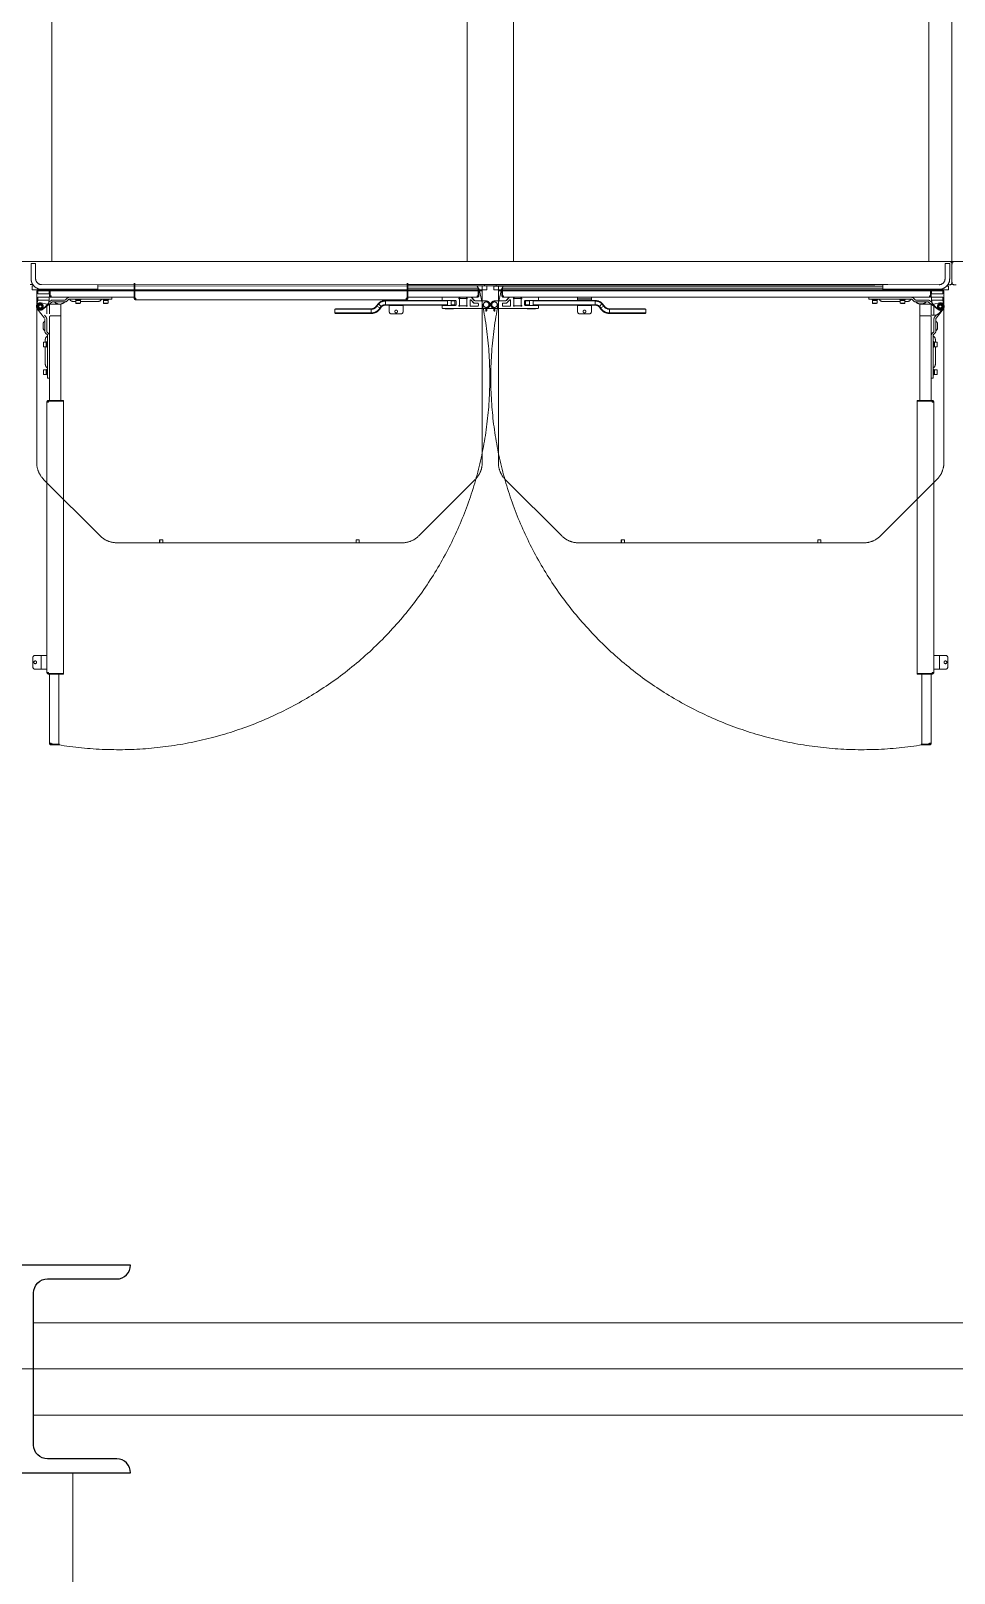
# Model space of a CAD drawing. Extents: x -681219 to -550379, y -242630 to -158199.
# Drawn here: x -580960 to -578960, y -212359 to -209017 of the extents above; entities that cross this region are included whole.
import ezdxf
from ezdxf.lldxf.tags import DXFTag

# ---------------------------------------------------------------- set-up
doc = ezdxf.new("R2010")
doc.units = 0
doc.header["$LTSCALE"] = 1000
doc.linetypes.add('DASHED2', pattern=[9.525, 6.35, -3.175])
doc.layers.get('0').update_dxf_attribs({"linetype": 'CONTINUOUS'})
for name, color, linetype, lineweight in [('famsun', 7, 'CONTINUOUS', 0), ('future', 4, 'DASHED2', 0), ('轴网_轴线', 1, 'CENTER2', 0)]:
    doc.layers.add(name, color=color, linetype=linetype, lineweight=lineweight)
doc.layers.add('GY_Bj_Hatch', color=9, linetype='CONTINUOUS')
doc.layers.add('interface', color=251, linetype='DASHED2')
tags = doc.linetypes.add('CENTER2', pattern=[28.575, 19.05, -3.175, 3.175, -3.175]).pattern_tags.tags
tags[10:11] = [DXFTag(74, 4), DXFTag(75, 0), DXFTag(340, '0'), DXFTag(46, 0.0), DXFTag(50, 0.0), DXFTag(44, 0.0), DXFTag(45, 0.0)]
tags[8:9] = [DXFTag(74, 4), DXFTag(75, 0), DXFTag(340, '0'), DXFTag(46, 0.0), DXFTag(50, 0.0), DXFTag(44, 0.0), DXFTag(45, 0.0)]
tags[6:7] = [DXFTag(74, 4), DXFTag(75, 0), DXFTag(340, '0'), DXFTag(46, 0.0), DXFTag(50, 0.0), DXFTag(44, 0.0), DXFTag(45, 0.0)]
tags[4:5] = [DXFTag(74, 4), DXFTag(75, 0), DXFTag(340, '0'), DXFTag(46, 0.0), DXFTag(50, 0.0), DXFTag(44, 0.0), DXFTag(45, 0.0)]

# ---------------------------------------------------------------- blocks, each defined once
blk = doc.blocks.new('轴网8FA15DC97FB90233')
at = {"layer": 'GY_Bj_Hatch', "color": 255}
blk.add_lwpolyline([(25275, 15225), (25725, 15225, -0.414214), (25695, 15195), (25545, 15195, 0.414214), (25515, 15165), (25515, 14835, 0.414214), (25545, 14805), (25695, 14805, -0.414214), (25725, 14775), (25275, 14775, -0.414214), (25305, 14805), (25455, 14805, 0.414214), (25485, 14835), (25485, 15165, 0.414214), (25455, 15195), (25305, 15195, -0.414214)], format="xyb", close=True, dxfattribs=at)
at = {"layer": '轴网_轴线'}
blk.add_line((-1200, 15000), (44200, 15000), dxfattribs=at)
blk = doc.blocks.new('GZDH002B0002XY_A_GZDH2200×2-8_V_1', base_point=(8943.5, 57016.5))
at = {"color": 0, "linetype": 'ByBlock', "lineweight": -2}
for p, q in [((13897.6, 58816.2), (13897.4, 55216.2)), ((11947.4, 56520.8), (11947.4, 55216.4)), ((12847.4, 56466.3), (12847.4, 55216.3)), ((12947.4, 55950.7), (12947.4, 55216.3)), ((13847.4, 55950.6), (13847.4, 55216.2)), ((14097.4, 55216.2), (9897.4, 55216.5)), ((11902.4, 55179.4), (11902.4, 55212.4)), ((11902.4, 55212.4), (11912.4, 55212.4)), ((11912.4, 55179.4), (11912.4, 55212.4)), ((13882.4, 55212.2), (13882.4, 55179.2)), ((13882.4, 55212.2), (13892.4, 55212.2)), ((13892.4, 55212.2), (13892.4, 55179.2)), ((13897.4, 55170.7), (13897.4, 55211.7)), ((11906.4, 55166.4), (11900.4, 55166.4)), ((11908.8, 55163.4), (11904.9, 55163.4)), ((11904.9, 55155.4), (11904.9, 55163.4)), ((12889.9, 55155.3), (11904.9, 55155.4)), ((11914.8, 54780.4), (11914.9, 55153)), ((11914.9, 55153), (12016.4, 55153)), ((11917.4, 55157.8), (11917.4, 55146.4)), ((11925.4, 55166.4), (13869.4, 55166.2)), ((11925.4, 55156.4), (12046.9, 55156.4)), ((11928.4, 55153), (12028.4, 55153)), ((11941.4, 55146.4), (11941.4, 55156.4)), ((11942.4, 55156.4), (11942.4, 55142.4)), ((11943.9, 55142.4), (11943.9, 55156.4)), ((11943.9, 55156.4), (11943.9, 55142.4)), ((12028.4, 55153), (12879.9, 55153)), ((12046.9, 55156.4), (12046.9, 55166.4)), ((12046.9, 55166.4), (12046.9, 55156.4)), ((12889.9, 55163.3), (12046.9, 55163.4)), ((12125.9, 55169.4), (12125.9, 55136.9)), ((12125.9, 55169.4), (12125.9, 55136.9)), ((12127.4, 55136.9), (12127.4, 55169.4)), ((12127.4, 55169.4), (12127.4, 55136.9)), ((12127.4, 55169.4), (12127.4, 55136.9)), ((12127.4, 55169.4), (12127.4, 55136.9)), ((12127.4, 55169.4), (12127.4, 55136.9)), ((12717.3, 55169.4), (12717.3, 55136.9)), ((12717.3, 55169.4), (12717.4, 55136.9)), ((12717.3, 55166.4), (12717.4, 55166.4)), ((12717.3, 55163.4), (12717.4, 55163.4)), ((12717.4, 55136.9), (12717.4, 55169.4)), ((12717.4, 55136.9), (12717.4, 55169.4)), ((12718.9, 55169.4), (12718.9, 55136.9)), ((12718.9, 55136.9), (12718.9, 55169.4)), ((12718.9, 55136.9), (12718.9, 55169.4)), ((12718.9, 55166.4), (13758.4, 55166.5)), ((12718.9, 55163.4), (13730.4, 55163.5)), ((12718.9, 55158.9), (12870.8, 55158.9)), ((12870, 55160.8), (12868.1, 55163.4)), ((12870.8, 55158.9), (12870.8, 55142.4)), ((12870.9, 55142.4), (12870.9, 55158.9)), ((12872.4, 55158.9), (12870.9, 55158.9)), ((12872.4, 55142.4), (12872.4, 55158.9)), ((12879.4, 55163.4), (12879.4, 55130.9)), ((12879.9, 55153), (12879.8, 54780.3)), ((12884.9, 55163.3), (12884.9, 55166.3)), ((12889.9, 55155.3), (12889.9, 55163.3)), ((13747.8, 55163.2), (12904.9, 55163.3)), ((12904.9, 55155.3), (12904.9, 55163.3)), ((13889.9, 55155.2), (12904.9, 55155.3)), ((12909.9, 55163.3), (12909.9, 55166.3)), ((12914.8, 54780.3), (12914.9, 55153)), ((12914.9, 55153), (13879.9, 55152.9)), ((12915.4, 55163.4), (12915.4, 55130.9)), ((12922.4, 55158.9), (12923.4, 55158.9)), ((12922.4, 55158.9), (12922.4, 55142.4)), ((12923.4, 55145.9), (12923.4, 55158.4)), ((12923.9, 55142.4), (12923.9, 55158.9)), ((12923.9, 55158.9), (13747.8, 55158.9)), ((12924.2, 55160.8), (12926.1, 55163.4)), ((13747.8, 55166.2), (13747.8, 55156.2)), ((13747.8, 55156.2), (13869.4, 55156.2)), ((13850.8, 55156.4), (13850.8, 55142.4)), ((13850.9, 55142.4), (13850.9, 55156.4)), ((13852.4, 55142.4), (13852.4, 55156.4)), ((13853.4, 55156.4), (13853.4, 55146.4)), ((13877.4, 55146.4), (13877.4, 55157.8)), ((13879.9, 55152.9), (13879.8, 54780.2)), ((13889.9, 55163.2), (13885.9, 55163.2)), ((13894.4, 55166.2), (13888.3, 55166.2)), ((13889.9, 55155.2), (13889.9, 55163.2)), ((13906.4, 55166.2), (13900.4, 55166.2)), ((11917.4, 55132.9), (11914.6, 55120.7)), ((11917.4, 55146.4), (11941.4, 55146.4)), ((11941.4, 55138.9), (11917.4, 55138.9)), ((11917.4, 55138.9), (11917.4, 55132.9)), ((11917.4, 55132.9), (11941.4, 55132.9)), ((11918.9, 55118.9), (11920.6, 55121.9)), ((11920.6, 55115.9), (11918.9, 55118.9)), ((11920.6, 55121.9), (11924.1, 55121.9)), ((11924.1, 55121.9), (11925.8, 55118.9)), ((11925.8, 55118.9), (11924.1, 55115.9)), ((11947.8, 55128.4), (11927.2, 55112.5)), ((11928.1, 55113.3), (11938.5, 55124)), ((11945.4, 55131.6), (11941, 55128.2)), ((11941.4, 55130.9), (11941.4, 55138.9)), ((11942.4, 55142.4), (11943.9, 55142.4)), ((11945.9, 55142.4), (11943.9, 55142.4)), ((11945.9, 55142.4), (11945.9, 55138.9)), ((11945.9, 55138.9), (12125.9, 55138.9)), ((11975.9, 55132.9), (11949, 55132.9)), ((11975.9, 55128.9), (11949, 55128.9)), ((11980.9, 55137.1), (11977.3, 55133.5)), ((11983.8, 55134.3), (11980.1, 55130.6)), ((12077.4, 55134.9), (11985.2, 55134.9)), ((11999.5, 55129.9), (11994, 55129.9)), ((11998.5, 55133.3), (11998.5, 55134.9)), ((12010.5, 55133.3), (11998.5, 55133.3)), ((11999.5, 55126.3), (11999.5, 55131.7)), ((12009.5, 55131.7), (11999.5, 55131.7)), ((12000.5, 55125.7), (11999.5, 55126.3)), ((12009.5, 55126.3), (11999.5, 55126.3)), ((11999.8, 55131.7), (11999.8, 55131.9)), ((12008.4, 55125.7), (12000.5, 55125.7)), ((12009.5, 55126.3), (12008.4, 55125.7)), ((12009.1, 55133.3), (12009.1, 55131.7)), ((12009.5, 55131.7), (12009.5, 55126.3)), ((12047.3, 55129.9), (12009.5, 55129.9)), ((12010.5, 55134.9), (12010.5, 55133.3)), ((12058.5, 55133.3), (12058.5, 55134.9)), ((12070.5, 55133.3), (12058.5, 55133.3)), ((12059.5, 55126.3), (12059.5, 55131.7)), ((12069.5, 55131.7), (12059.5, 55131.7)), ((12060.5, 55125.7), (12059.5, 55126.3)), ((12069.5, 55126.3), (12059.5, 55126.3)), ((12059.8, 55131.7), (12059.8, 55131.9)), ((12068.4, 55125.7), (12060.5, 55125.7)), ((12069.5, 55126.3), (12068.4, 55125.7)), ((12069.1, 55133.3), (12069.1, 55131.7)), ((12069.5, 55131.7), (12069.5, 55126.3)), ((12070.5, 55134.9), (12070.5, 55133.3)), ((12077.4, 55134.9), (12077.4, 55138.9)), ((12125.9, 55136.9), (12127.4, 55136.9)), ((12125.9, 55136.9), (12127.4, 55136.9)), ((12127.4, 55138.9), (12127.4, 55138.9)), ((12129.4, 55136.9), (12127.4, 55136.9)), ((12129.4, 55136.9), (12127.4, 55136.9)), ((12129.4, 55136.9), (12129.4, 55133.4)), ((12129.4, 55136.9), (12129.4, 55133.4)), ((12715.4, 55133.4), (12129.4, 55133.4)), ((12715.4, 55133.4), (12129.4, 55133.4)), ((12654.9, 55125.8), (12650.5, 55120.4)), ((12651.4, 55119.9), (12650.5, 55120.4)), ((12651.4, 55119.9), (12655.5, 55125.1)), ((12651.4, 55119.9), (12658.3, 55115.9)), ((12655.5, 55125.1), (12654.9, 55125.8)), ((12660.9, 55119.2), (12655.5, 55125.1)), ((12660.9, 55119.2), (12658.3, 55115.9)), ((12659.2, 55115.4), (12661.6, 55118.4)), ((12670.4, 55130.9), (12670.4, 55131.9)), ((12821.4, 55131.9), (12670.4, 55131.9)), ((12670.4, 55122.9), (12670.4, 55130.9)), ((12670.4, 55130.9), (12804.4, 55130.9)), ((12804.4, 55122.9), (12670.4, 55122.9)), ((12670.4, 55122.9), (12670.4, 55121.9)), ((12670.4, 55121.9), (12804.4, 55121.9)), ((12678.4, 55133.4), (12678.4, 55131.9)), ((12678.4, 55107.9), (12678.4, 55121.9)), ((12708.4, 55120.9), (12678.4, 55120.9)), ((12708.4, 55133.4), (12708.4, 55131.9)), ((12708.4, 55121.9), (12708.4, 55107.9)), ((12715.4, 55136.9), (12715.4, 55133.4)), ((12715.4, 55134.9), (12715.4, 55136.9)), ((12717.4, 55136.9), (12715.4, 55136.9)), ((12717.3, 55136.9), (12715.4, 55136.9)), ((12715.4, 55136.9), (12715.4, 55133.4)), ((12715.4, 55134.9), (12715.4, 55133.4)), ((12717.3, 55138.9), (12717.4, 55138.9)), ((12718.9, 55136.9), (12717.4, 55136.9)), ((12718.9, 55136.9), (12717.4, 55136.9)), ((12718.9, 55138.9), (12868.9, 55138.9)), ((12793.4, 55138.4), (12793.4, 55132.4)), ((12793.4, 55120.9), (12793.4, 55115.4)), ((12821.4, 55121.4), (12793.9, 55121.4)), ((12804.4, 55121.4), (12804.4, 55131.9)), ((12812.4, 55131.9), (12812.4, 55121.4)), ((12812.4, 55130.9), (12820.8, 55130.9)), ((12820.8, 55122.9), (12812.4, 55122.9)), ((12812.4, 55121.9), (12819.8, 55121.9)), ((12820.8, 55130.9), (12819.8, 55131.9)), ((12820.8, 55122.9), (12819.8, 55121.9)), ((12820.8, 55122.9), (12820.8, 55130.9)), ((12823.4, 55129.9), (12823.4, 55123.4)), ((12829.4, 55135.9), (12829.4, 55136.9)), ((12829.4, 55119.9), (12829.4, 55120.9)), ((12829.9, 55137.4), (12830.9, 55137.4)), ((12830.9, 55119.4), (12829.9, 55119.4)), ((12830.4, 55136.4), (12830.4, 55120.4)), ((12846.4, 55136.4), (12830.4, 55136.4)), ((12830.4, 55120.4), (12846.4, 55120.4)), ((12845.9, 55137.4), (12846.9, 55137.4)), ((12846.9, 55119.4), (12845.9, 55119.4)), ((12846.4, 55120.4), (12846.4, 55136.4)), ((12847.4, 55136.9), (12847.4, 55135.9)), ((12847.4, 55120.9), (12847.4, 55119.9)), ((12853.4, 55120.9), (12853.4, 55132.4)), ((12870.4, 55119.9), (12854.4, 55119.9)), ((12855.1, 55133.1), (12862, 55126.2)), ((12862.3, 55126.5), (12855.4, 55133.4)), ((12855.6, 55138.9), (12862.5, 55132)), ((12862.9, 55132.3), (12856.4, 55138.9)), ((12862.7, 55125.9), (12870.4, 55125.9)), ((12888.4, 55130.9), (12866.4, 55130.9)), ((12868.9, 55142.4), (12868.9, 55138.9)), ((12870.8, 55142.4), (12868.9, 55142.4)), ((12872.4, 55142.4), (12870.9, 55142.4)), ((12871.4, 55124.9), (12871.4, 55120.9)), ((12928.3, 55130.9), (12906.4, 55130.9)), ((12922.4, 55142.4), (12923.9, 55142.4)), ((12923.4, 55120.9), (12923.4, 55124.9)), ((12923.9, 55143.9), (12923.9, 55142.4)), ((12925.9, 55142.4), (12923.9, 55142.4)), ((12924.4, 55125.9), (12932, 55125.9)), ((12940.4, 55119.9), (12924.4, 55119.9)), ((12925.9, 55142.4), (12925.9, 55138.9)), ((12925.9, 55138.9), (13848.9, 55138.9)), ((12938.4, 55138.9), (12931.8, 55132.3)), ((12932.2, 55132), (12939.1, 55138.9)), ((12939.3, 55133.4), (12932.4, 55126.5)), ((12932.7, 55126.2), (12939.6, 55133.1)), ((12941.4, 55132.4), (12941.4, 55120.9)), ((12947.4, 55136.9), (12947.4, 55135.9)), ((12947.4, 55120.9), (12947.4, 55119.9)), ((12948.9, 55137.4), (12947.9, 55137.4)), ((12947.9, 55119.4), (12948.9, 55119.4)), ((12948.4, 55136.4), (12964.4, 55136.4)), ((12948.4, 55120.4), (12948.4, 55136.4)), ((12964.4, 55120.4), (12948.4, 55120.4)), ((12964.9, 55137.4), (12963.9, 55137.4)), ((12963.9, 55119.4), (12964.9, 55119.4)), ((12964.4, 55136.4), (12964.4, 55120.4)), ((12965.4, 55135.9), (12965.4, 55136.9)), ((12965.4, 55119.9), (12965.4, 55120.9)), ((12971.4, 55123.4), (12971.4, 55129.9)), ((12973.4, 55131.9), (13124.3, 55131.9)), ((13000.9, 55121.4), (12973.4, 55121.4)), ((12973.9, 55130.9), (12974.9, 55131.9)), ((12973.9, 55130.9), (12973.9, 55122.9)), ((12973.9, 55130.9), (12982.4, 55130.9)), ((12982.4, 55122.9), (12973.9, 55122.9)), ((12973.9, 55122.9), (12974.9, 55121.9)), ((12974.9, 55121.9), (12982.4, 55121.9)), ((12982.4, 55121.4), (12982.4, 55131.9)), ((12990.4, 55131.9), (12990.4, 55121.4)), ((12990.4, 55130.9), (13124.3, 55130.9)), ((13124.3, 55122.9), (12990.4, 55122.9)), ((12990.4, 55121.9), (13124.3, 55121.9)), ((13001.4, 55132.4), (13001.4, 55138.4)), ((13001.4, 55115.4), (13001.4, 55120.9)), ((13086.4, 55138.9), (13086.4, 55131.9)), ((13086.4, 55135.9), (13116.4, 55135.9)), ((13086.4, 55107.9), (13086.4, 55121.9)), ((13116.4, 55120.9), (13086.4, 55120.9)), ((13087.8, 55135.1), (13088.6, 55135.9)), ((13087.8, 55135.1), (13115, 55135.1)), ((13087.8, 55134.9), (13087.8, 55135.1)), ((13087.8, 55134.9), (13115, 55134.9)), ((13098.1, 55135.9), (13099, 55135.1)), ((13099, 55135.1), (13099, 55134.9)), ((13103.8, 55135.1), (13104.6, 55135.9)), ((13103.8, 55134.9), (13103.8, 55135.1)), ((13114.1, 55135.9), (13115, 55135.1)), ((13115, 55135.1), (13115, 55134.9)), ((13116.4, 55138.9), (13116.4, 55131.9)), ((13116.4, 55121.9), (13116.4, 55107.9)), ((13124.3, 55131.9), (13124.3, 55130.9)), ((13124.3, 55122.9), (13124.3, 55130.9)), ((13124.3, 55122.9), (13124.3, 55121.9)), ((13133.1, 55118.4), (13133.8, 55119.2)), ((13133.1, 55118.4), (13135.5, 55115.4)), ((13133.8, 55119.2), (13139.2, 55125.1)), ((13136.4, 55115.9), (13133.8, 55119.2)), ((13143.3, 55119.9), (13136.4, 55115.9)), ((13139.8, 55125.8), (13139.2, 55125.1)), ((13139.2, 55125.1), (13143.3, 55119.9)), ((13144.2, 55120.4), (13139.8, 55125.8)), ((13144.2, 55120.4), (13143.3, 55119.9)), ((13717.4, 55138.9), (13717.4, 55134.9)), ((13717.4, 55134.9), (13809.5, 55134.9)), ((13724.3, 55133.3), (13724.3, 55134.9)), ((13736.3, 55133.3), (13724.3, 55133.3)), ((13735.3, 55131.7), (13725.3, 55131.7)), ((13725.3, 55126.3), (13725.3, 55131.7)), ((13735.3, 55126.3), (13725.3, 55126.3)), ((13726.3, 55125.7), (13725.3, 55126.3)), ((13725.6, 55131.7), (13725.6, 55133.3)), ((13734.2, 55125.7), (13726.3, 55125.7)), ((13735.3, 55126.3), (13734.2, 55125.7)), ((13734.9, 55133.3), (13734.9, 55133)), ((13735.3, 55131.7), (13735.3, 55126.3)), ((13736.3, 55134.9), (13736.3, 55133.3)), ((13785.3, 55129.9), (13747.4, 55129.9)), ((13784.3, 55133.3), (13784.3, 55134.9)), ((13796.3, 55133.3), (13784.3, 55133.3)), ((13795.3, 55131.7), (13785.3, 55131.7)), ((13785.3, 55126.3), (13785.3, 55131.7)), ((13795.3, 55126.3), (13785.3, 55126.3)), ((13786.3, 55125.7), (13785.3, 55126.3)), ((13785.6, 55131.7), (13785.6, 55133.3)), ((13794.2, 55125.7), (13786.3, 55125.7)), ((13795.3, 55126.3), (13794.2, 55125.7)), ((13794.9, 55133.3), (13794.9, 55133)), ((13795.3, 55131.7), (13795.3, 55126.3)), ((13800.7, 55129.9), (13795.3, 55129.9)), ((13796.3, 55134.9), (13796.3, 55133.3)), ((13810.9, 55134.3), (13814.6, 55130.6)), ((13813.8, 55137.1), (13817.4, 55133.5)), ((13818.8, 55132.9), (13845.7, 55132.9)), ((13818.8, 55128.9), (13845.7, 55128.9)), ((13833.6, 55124.9), (13827.1, 55124.9)), ((13846.9, 55128.4), (13867.5, 55112.5)), ((13850.8, 55142.4), (13848.9, 55142.4)), ((13848.9, 55142.4), (13848.9, 55138.9)), ((13849.3, 55131.6), (13853.7, 55128.2)), ((13852.4, 55142.4), (13850.9, 55142.4)), ((13853.4, 55146.4), (13877.4, 55146.4)), ((13877.4, 55138.9), (13853.4, 55138.9)), ((13853.4, 55130.9), (13853.4, 55138.9)), ((13853.4, 55132.9), (13877.4, 55132.9)), ((13866.6, 55113.3), (13856.2, 55124)), ((13868.9, 55118.9), (13870.6, 55121.9)), ((13870.6, 55115.9), (13868.9, 55118.9)), ((13870.6, 55121.9), (13874.1, 55121.9)), ((13875.8, 55118.9), (13874.1, 55121.9)), ((13875.8, 55118.9), (13874.1, 55115.9)), ((13877.4, 55132.9), (13877.4, 55138.9)), ((13877.4, 55132.9), (13880.1, 55120.7)), ((11924.1, 55115.9), (11920.6, 55115.9)), ((12561.8, 55113.9), (12560.8, 55112.9)), ((12560.8, 55112.9), (12560.8, 55104.9)), ((12560.8, 55112.9), (12639.2, 55112.9)), ((12639.2, 55104.9), (12560.8, 55104.9)), ((12561.8, 55103.9), (12560.8, 55104.9)), ((12639.3, 55113.9), (12561.8, 55113.9)), ((12561.8, 55103.9), (12639.3, 55103.9)), ((12639.3, 55112.9), (12639.3, 55104.9)), ((12703.4, 55102.9), (12683.4, 55102.9)), ((12793.9, 55114.9), (12888.4, 55114.9)), ((12799.4, 55114.4), (12799.9, 55114.9)), ((12799.4, 55113.9), (12799.4, 55114.4)), ((12817.3, 55114.4), (12799.4, 55114.4)), ((12817.3, 55113.9), (12799.4, 55113.9)), ((12816.8, 55114.9), (12817.3, 55114.4)), ((12817.3, 55114.4), (12817.3, 55113.9)), ((12910.4, 55114.4), (12884.4, 55114.4)), ((12887.3, 55114.4), (12887.3, 55113)), ((12887.3, 55112.9), (12887.3, 55109.9)), ((12889.4, 55113), (12889.4, 55114.4)), ((12889.4, 55113), (12889.5, 55112.9)), ((12889.5, 55112.9), (12889.5, 55109.9)), ((12905.3, 55114.4), (12905.3, 55113)), ((12905.3, 55112.9), (12905.3, 55113)), ((12905.3, 55112.9), (12905.3, 55109.9)), ((12906.4, 55114.9), (13000.9, 55114.9)), ((12907.4, 55113), (12907.4, 55114.4)), ((12907.4, 55113), (12907.5, 55112.9)), ((12907.5, 55112.9), (12907.5, 55109.9)), ((12977.4, 55114.4), (12977.9, 55114.9)), ((12977.4, 55113.9), (12977.4, 55114.4)), ((12995.3, 55114.4), (12977.4, 55114.4)), ((12995.3, 55113.9), (12977.4, 55113.9)), ((12994.8, 55114.9), (12995.3, 55114.4)), ((12995.3, 55114.4), (12995.3, 55113.9)), ((13111.4, 55102.9), (13091.4, 55102.9)), ((13232.9, 55113.9), (13155.5, 55113.9)), ((13155.5, 55112.9), (13155.5, 55104.9)), ((13155.5, 55112.9), (13233.9, 55112.9)), ((13233.9, 55104.9), (13155.5, 55104.9)), ((13155.5, 55103.9), (13232.9, 55103.9)), ((13232.9, 55113.9), (13233.9, 55112.9)), ((13232.9, 55103.9), (13233.9, 55104.9)), ((13233.9, 55104.9), (13233.9, 55112.9)), ((13870.6, 55115.9), (13874.1, 55115.9)), ((12052.3, 54621.8), (11929.7, 54744.4)), ((12864.9, 54744.4), (12742.3, 54621.7)), ((13052.3, 54621.7), (12929.7, 54744.4)), ((13864.9, 54744.3), (13742.3, 54621.7)), ((12181, 54606.9), (12088.3, 54606.9)), ((12181, 54613.6), (12188.1, 54613.6)), ((12181, 54606.9), (12181, 54613.6)), ((12181.4, 54606.9), (12181.4, 54613.6)), ((12181.4, 54606.9), (12187.8, 54606.9)), ((12187.8, 54606.9), (12187.8, 54613.6)), ((12188.1, 54613.6), (12188.1, 54606.9)), ((12606.5, 54606.9), (12188.1, 54606.9)), ((12606.5, 54606.9), (12606.5, 54613.6)), ((12606.5, 54613.6), (12613.6, 54613.6)), ((12606.9, 54606.9), (12606.9, 54613.6)), ((12606.9, 54606.9), (12613.2, 54606.9)), ((12613.2, 54606.9), (12613.2, 54613.6)), ((12613.6, 54613.6), (12613.6, 54606.9)), ((12706.4, 54606.9), (12613.6, 54606.9)), ((13181, 54606.8), (13088.3, 54606.8)), ((13181, 54606.8), (13181, 54613.6)), ((13181, 54613.6), (13188.1, 54613.6)), ((13181.4, 54606.8), (13181.4, 54613.6)), ((13181.4, 54606.8), (13187.8, 54606.8)), ((13187.8, 54606.8), (13187.8, 54613.6)), ((13188.1, 54613.6), (13188.1, 54606.8)), ((13606.5, 54606.8), (13188.1, 54606.8)), ((13606.5, 54606.8), (13606.5, 54613.5)), ((13606.5, 54613.5), (13613.6, 54613.5)), ((13606.9, 54606.8), (13606.9, 54613.5)), ((13606.9, 54606.8), (13613.2, 54606.8)), ((13613.2, 54606.8), (13613.2, 54613.5)), ((13613.6, 54613.5), (13613.6, 54606.8)), ((13706.4, 54606.8), (13613.6, 54606.8))]:
    blk.add_line(p, q, dxfattribs=at)
for centre, radius in [((11922.4, 55118.9), 6.5), ((11922.4, 55118.9), 5.11), ((12888.4, 55122.9), 6), ((12906.4, 55122.9), 6), ((13872.4, 55118.9), 6.5), ((13872.4, 55118.9), 5.11), ((12693.4, 55108.1), 3), ((13101.4, 55108.1), 3)]:
    blk.add_circle(centre, radius, dxfattribs=at)
for centre, radius, start, end in [((13892.9, 55211.7), 4.5, 359.996, 89.996), ((13901.9, 55211.7), 4.5, 89.996, 179.996), ((11925.4, 55179.4), 23, 179.996, 269.996), ((11925.4, 55179.4), 13, 179.996, 269.996), ((12866.9, 55158.4), 4, 0, 37.2538), ((12927.4, 55158.4), 4, 142.7462, 180), ((13869.4, 55179.2), 23, 269.996, 359.996), ((13869.4, 55179.2), 13, 269.996, 359.996), ((13892.9, 55170.7), 4.5, 269.996, 359.996), ((13901.9, 55170.7), 4.5, 179.996, 269.996), ((11922.4, 55118.9), 8, 77.0968, 315.6673), ((11931.4, 55130.9), 10, 315.6673, 0), ((11945.9, 55142.4), 3.5, 180, 270), ((11945.9, 55142.4), 2, 180, 270), ((11949, 55126.9), 6, 90, 127.7269), ((11949, 55126.9), 2, 90, 127.7269), ((11953.4, 55128.4), 0.5, 35.3765, 90), ((11961.1, 55133.9), 9, 215.3765, 270), ((11967.6, 55133.9), 9, 270, 324.6235), ((11975.4, 55128.4), 0.5, 90, 144.6235), ((11975.9, 55134.9), 2, 270, 315), ((11975.9, 55134.9), 6, 270, 315), ((11985.2, 55132.9), 6, 90, 135), ((11985.2, 55132.9), 2, 90, 135), ((11985.7, 55134.4), 0.5, 28.2737, 90), ((11994, 55138.9), 9, 208.2737, 270), ((12004.5, 55133), 4.65, 177.1116, 197.0793), ((12004.5, 55131.9), 4.65, 162.9207, 182.8884), ((12047.3, 55138.9), 9, 270, 331.7263), ((12055.7, 55134.4), 0.5, 90, 151.7263), ((12064.5, 55133), 4.65, 177.1116, 197.0793), ((12064.5, 55131.9), 4.65, 162.9207, 182.8884), ((12129.4, 55136.9), 3.5, 180.004, 270.004), ((12129.4, 55136.9), 3.5, 180, 270), ((12129.4, 55136.9), 2, 180, 270), ((12129.4, 55136.9), 2, 180.004, 270.004), ((12129.4, 55136.9), 2, 180.004, 270.004), ((12639.3, 55126.9), 13, 270.0234, 329.9989), ((12639.3, 55126.9), 14, 269.9972, 330.0015), ((12670.4, 55108.9), 23, 89.988, 132.5995), ((12670.4, 55108.9), 22, 90, 132.6181), ((12670.4, 55108.9), 14, 89.9949, 132.6323), ((12670.4, 55108.9), 13, 90.0001, 132.5858), ((12715.4, 55136.9), 2, 270.004, 0.004), ((12715.4, 55136.9), 3.5, 270.004, 0.004), ((12715.4, 55136.9), 3.5, 270, 0), ((12715.4, 55136.9), 3.5, 270.004, 0.004), ((12715.4, 55136.9), 2, 270, 0), ((12793.9, 55138.4), 0.5, 90, 180), ((12793.9, 55132.4), 0.5, 180, 270), ((12793.9, 55120.9), 0.5, 90, 180), ((12821.4, 55129.9), 2, 0, 90), ((12821.4, 55123.4), 2, 270, 0), ((12829.9, 55136.9), 0.5, 90, 180), ((12829.9, 55135.9), 0.5, 180, 270), ((12829.9, 55120.9), 0.5, 90, 180), ((12829.9, 55119.9), 0.5, 180, 270), ((12829.9, 55134.9), 0.5, 0, 90), ((12829.9, 55121.9), 0.5, 270, 0), ((12830.9, 55136.9), 0.5, 0, 90), ((12830.9, 55119.9), 0.5, 270, 0), ((12831.9, 55136.9), 0.5, 180, 270), ((12831.9, 55119.9), 0.5, 90, 180), ((12844.9, 55136.9), 0.5, 270, 0), ((12844.9, 55119.9), 0.5, 0, 90), ((12845.9, 55136.9), 0.5, 90, 180), ((12845.9, 55119.9), 0.5, 180, 270), ((12846.9, 55134.9), 0.5, 90, 180), ((12846.9, 55121.9), 0.5, 180, 270), ((12846.9, 55136.9), 0.5, 0, 90), ((12846.9, 55135.9), 0.5, 270, 0), ((12846.9, 55120.9), 0.5, 0, 90), ((12846.9, 55119.9), 0.5, 270, 0), ((12854.4, 55132.4), 1, 45, 180), ((12854.4, 55120.9), 1, 180, 270), ((12862.7, 55126.9), 1, 225, 270), ((12866.4, 55135.9), 5, 225, 270), ((12868.9, 55142.4), 2, 270, 0), ((12868.9, 55142.4), 3.5, 270, 0), ((12870.4, 55124.9), 1, 0, 90), ((12870.4, 55120.9), 1, 270, 0), ((12888.4, 55122.9), 8, 270, 90), ((12906.4, 55122.9), 8, 90, 270), ((12925.9, 55142.4), 3.5, 180, 270), ((12927.4, 55145.9), 4, 180, 209.0141), ((12924.4, 55124.9), 1, 90, 180), ((12924.4, 55120.9), 1, 180, 270), ((12925.9, 55142.4), 2, 180, 270), ((12928.3, 55135.9), 5, 270, 315), ((12932, 55126.9), 1, 270, 315), ((12940.4, 55132.4), 1, 0, 135), ((12940.4, 55120.9), 1, 270, 0), ((12947.9, 55136.9), 0.5, 90, 180), ((12947.9, 55135.9), 0.5, 180, 270), ((12947.9, 55120.9), 0.5, 90, 180), ((12947.9, 55119.9), 0.5, 180, 270), ((12947.9, 55134.9), 0.5, 0, 90), ((12947.9, 55121.9), 0.5, 270, 0), ((12948.9, 55136.9), 0.5, 0, 90), ((12948.9, 55119.9), 0.5, 270, 0), ((12949.9, 55136.9), 0.5, 180, 270), ((12949.9, 55119.9), 0.5, 90, 180), ((12962.9, 55136.9), 0.5, 270, 0), ((12962.9, 55119.9), 0.5, 0, 90), ((12963.9, 55136.9), 0.5, 90, 180), ((12963.9, 55119.9), 0.5, 180, 270), ((12964.9, 55134.9), 0.5, 90, 180), ((12964.9, 55121.9), 0.5, 180, 270), ((12964.9, 55136.9), 0.5, 0, 90), ((12964.9, 55135.9), 0.5, 270, 0), ((12964.9, 55120.9), 0.5, 0, 90), ((12964.9, 55119.9), 0.5, 270, 0), ((12973.4, 55129.9), 2, 90, 180), ((12973.4, 55123.4), 2, 180, 270), ((13000.9, 55138.4), 0.5, 0, 90), ((13000.9, 55132.4), 0.5, 270, 0), ((13000.9, 55120.9), 0.5, 0, 90), ((13124.3, 55108.9), 23, 47.3893, 90.012), ((13124.3, 55108.9), 22, 47.3824, 89.9998), ((13124.3, 55108.9), 14, 47.3756, 90.019), ((13124.3, 55108.9), 13, 47.4143, 89.9999), ((13155.5, 55126.9), 14, 209.9958, 270.0022), ((13155.5, 55126.9), 13, 210.0022, 269.9947), ((13730.3, 55131.9), 4.65, 357.1116, 17.0793), ((13730.3, 55133), 4.65, 342.9207, 2.8884), ((13739, 55134.4), 0.5, 28.2737, 90), ((13747.4, 55138.9), 9, 208.2737, 270), ((13790.3, 55133), 4.65, 342.9207, 2.8884), ((13790.3, 55131.9), 4.65, 357.1116, 17.0793), ((13800.7, 55138.9), 9, 270, 331.7263), ((13809, 55134.4), 0.5, 90, 151.7263), ((13809.5, 55132.9), 6, 45, 90), ((13809.5, 55132.9), 2, 45, 90), ((13818.8, 55134.9), 6, 225, 270), ((13818.8, 55134.9), 2, 225, 270), ((13819.3, 55128.4), 0.5, 35.3765, 90), ((13827.1, 55133.9), 9, 215.3765, 270), ((13833.6, 55133.9), 9, 270, 324.6235), ((13845.7, 55126.9), 6, 52.2731, 90), ((13845.7, 55126.9), 2, 52.2731, 90), ((13848.9, 55142.4), 3.5, 270, 0), ((13848.9, 55142.4), 2, 270, 0), ((13863.4, 55130.9), 10, 180, 224.3327), ((13872.4, 55118.9), 8, 224.3327, 102.9031), ((12639.3, 55126.9), 22, 270.0002, 330), ((12639.3, 55126.9), 23, 270.0092, 330.0001), ((12683.4, 55107.9), 5, 180, 270), ((12703.4, 55107.9), 5, 270, 0), ((12793.9, 55115.4), 0.5, 180, 270), ((12884.4, 55119.4), 5, 244.1581, 270), ((12888.4, 55109.9), 1.1, 180, 0), ((12906.4, 55109.9), 1.1, 180, 0), ((12910.4, 55119.4), 5, 270, 295.8419), ((13000.9, 55115.4), 0.5, 270, 0), ((13091.4, 55107.9), 5, 180, 270), ((13111.4, 55107.9), 5, 270, 0), ((13155.5, 55126.9), 23, 210, 270), ((13155.5, 55126.9), 22, 210.0093, 270.0125), ((11965.6, 54780.4), 50.8, 179.996, 224.996), ((12829, 54780.3), 50.8, 314.996, 359.996), ((12965.6, 54780.3), 50.8, 179.996, 224.996), ((13829, 54780.2), 50.8, 314.996, 359.996), ((12088.3, 54657.7), 50.8, 224.996, 269.996), ((12706.4, 54657.7), 50.8, 269.996, 314.996), ((13088.3, 54657.6), 50.8, 224.996, 269.996), ((13706.4, 54657.6), 50.8, 269.996, 314.996)]:
    blk.add_arc(centre, radius, start, end, dxfattribs=at)
for centre, major_axis, start_param, end_param in [((13894.4, 55210.2), (0, 6), 4.712389, 6.283185), ((13900.4, 55210.2), (0, -6), 3.141593, 4.712389), ((13894.4, 55172.2), (0, 6), 3.141593, 4.712389), ((13900.4, 55172.2), (0, -6), 4.712389, 6.283185)]:
    blk.add_ellipse(centre, major_axis=major_axis, ratio=0.5, start_param=start_param, end_param=end_param, dxfattribs=at)
for points, knots in [([(12889.4, 55113), (12889.4, 55113.2), (12889.3, 55113.4), (12888.9, 55113.6), (12888.7, 55113.7), (12888.1, 55113.7), (12887.8, 55113.6), (12887.4, 55113.4), (12887.3, 55113.2), (12887.3, 55113)], [0, 0, 0, 0, 0.25, 0.25, 0.5, 0.5, 0.75, 0.75, 1, 1, 1, 1]), ([(12887.3, 55112.9), (12887.3, 55112.9), (12887.3, 55112.9), (12887.3, 55112.9), (12887.3, 55113), (12887.3, 55113)], [0, 0, 0, 0, 0.5, 0.5, 1, 1, 1, 1]), ([(12907.4, 55113), (12907.4, 55113.2), (12907.3, 55113.4), (12906.9, 55113.6), (12906.7, 55113.7), (12906.1, 55113.7), (12905.8, 55113.6), (12905.4, 55113.4), (12905.3, 55113.2), (12905.3, 55113)], [0, 0, 0, 0, 0.25, 0.25, 0.5, 0.5, 0.75, 0.75, 1, 1, 1, 1])]:
    blk.add_open_spline(points, degree=3, knots=knots, dxfattribs=at)
at = {"layer": 'interface', "lineweight": -2, "ltscale": 0.087699}
for p, q in [((11936.4, 55123.9), (11924.1, 55126.7)), ((11966.9, 55123.9), (11936.4, 55123.9)), ((13858.4, 55123.9), (13870.6, 55126.7))]:
    blk.add_line(p, q, dxfattribs=at)
at = {"layer": 'interface', "lineweight": -2, "ltscale": 0.125984}
for p, q in [((11936.4, 55123.9), (11936.4, 55102.9)), ((11942.4, 55123.9), (11942.4, 55102.9))]:
    blk.add_line(p, q, dxfattribs=at)
at = {"layer": 'interface', "lineweight": -2, "ltscale": 4.150481}
for p, q in [((11966.9, 55123.9), (11966.9, 55098.1)), ((13827.9, 54994.4), (13827.9, 55123.9)), ((13852.4, 55099.9), (13852.4, 55123.9)), ((13858.4, 55123.9), (13858.4, 55099.9)), ((11931.9, 55093.4), (11916, 55114)), ((11935.1, 55095.9), (11931.7, 55100.2)), ((11932.4, 55065.4), (11932.4, 55092.2)), ((11936.4, 55065.4), (11936.4, 55092.2)), ((11942.4, 55095.4), (11942.4, 54915.4)), ((11966.9, 55098.9), (11945.9, 55098.9)), ((11966.9, 54994.4), (11966.9, 55097.4)), ((13827.9, 55098.9), (13848.9, 55098.9)), ((13860.3, 55099.9), (13852.4, 55099.9)), ((13852.4, 55095.4), (13852.4, 54915.4)), ((13858.4, 55065.4), (13858.4, 55092.2)), ((13859.6, 55095.9), (13863, 55100.2)), ((13862.4, 55065.4), (13862.4, 55092.2)), ((13862.8, 55093.4), (13878.7, 55114)), ((13877.9, 55113.1), (13867.3, 55102.7)), ((11928.4, 55073.6), (11928.4, 55080.1)), ((11937.8, 55057.5), (11934.1, 55061.1)), ((11940.6, 55060.3), (11936.9, 55063.9)), ((11938.4, 55056), (11938.4, 54963.9)), ((13854.1, 55060.3), (13857.8, 55063.9)), ((13856.4, 55056), (13856.4, 54963.9)), ((13856.9, 55057.5), (13860.6, 55061.1)), ((13866.4, 55073.6), (13866.4, 55080.1)), ((11929.2, 55040.7), (11929.8, 55041.8)), ((11929.2, 55032.8), (11929.2, 55040.7)), ((11929.8, 55031.8), (11929.2, 55032.8)), ((11929.8, 55041.8), (11935.2, 55041.8)), ((11929.8, 55031.8), (11929.8, 55041.8)), ((11935.2, 55031.8), (11929.8, 55031.8)), ((11933.4, 55041.8), (11933.4, 55047.2)), ((11933.4, 54993.9), (11933.4, 55031.8)), ((11935.2, 55031.8), (11935.2, 55041.8)), ((11935.2, 55041.4), (11935.4, 55041.4)), ((11936.8, 55032.1), (11935.2, 55032.1)), ((11936.8, 55030.8), (11936.8, 55042.8)), ((11936.8, 55042.8), (11938.4, 55042.8)), ((11938.4, 55030.8), (11936.8, 55030.8)), ((13858, 55042.8), (13856.4, 55042.8)), ((13856.4, 55030.8), (13858, 55030.8)), ((13858, 55030.8), (13858, 55042.8)), ((13858, 55032.1), (13859.6, 55032.1)), ((13859.6, 55041.4), (13859.3, 55041.4)), ((13859.6, 55031.8), (13859.6, 55041.8)), ((13865, 55041.8), (13859.6, 55041.8)), ((13859.6, 55031.8), (13865, 55031.8)), ((13861.4, 55041.8), (13861.4, 55047.2)), ((13861.4, 54993.9), (13861.4, 55031.8)), ((13865, 55031.8), (13865, 55041.8)), ((13865.6, 55040.7), (13865, 55041.8)), ((13865, 55031.8), (13865.6, 55032.8)), ((13865.6, 55032.8), (13865.6, 55040.7)), ((11966.9, 54994.4), (11966.9, 54915.4)), ((13827.9, 54994.4), (13827.8, 54915.4)), ((11929.2, 54980.7), (11929.8, 54981.8)), ((11929.2, 54972.8), (11929.2, 54980.7)), ((11929.8, 54971.8), (11929.2, 54972.8)), ((11929.8, 54971.8), (11929.8, 54981.8)), ((11929.8, 54981.8), (11935.2, 54981.8)), ((11935.2, 54971.8), (11929.8, 54971.8)), ((11935.2, 54971.8), (11935.2, 54981.8)), ((11935.2, 54981.4), (11935.4, 54981.4)), ((11936.8, 54972.1), (11935.2, 54972.1)), ((11936.8, 54970.8), (11936.8, 54982.8)), ((11936.8, 54982.8), (11938.4, 54982.8)), ((11938.4, 54970.8), (11936.8, 54970.8)), ((11938.4, 54963.9), (11942.4, 54963.9)), ((13856.4, 54963.9), (13852.4, 54963.9)), ((13858, 54982.8), (13856.4, 54982.8)), ((13856.4, 54970.8), (13858, 54970.8)), ((13858, 54970.8), (13858, 54982.8)), ((13858, 54972.1), (13859.6, 54972.1)), ((13859.6, 54981.4), (13859.3, 54981.4)), ((13865, 54981.8), (13859.6, 54981.8)), ((13859.6, 54971.8), (13859.6, 54981.8)), ((13859.6, 54971.8), (13865, 54971.8)), ((13865.6, 54980.7), (13865, 54981.8)), ((13865, 54971.8), (13865, 54981.8)), ((13865, 54971.8), (13865.6, 54972.8)), ((13865.6, 54972.8), (13865.6, 54980.7)), ((11936.9, 54325.9), (11936.9, 54911.9)), ((11936.9, 54325.9), (11936.9, 54911.9)), ((11940.4, 54911.9), (11936.9, 54911.9)), ((11940.4, 54911.9), (11936.9, 54911.9)), ((11940.4, 54915.4), (11940.4, 54913.9)), ((11972.9, 54915.4), (11940.4, 54915.4)), ((11972.9, 54915.4), (11940.4, 54915.4)), ((11940.4, 54915.4), (11940.4, 54913.9)), ((11940.4, 54911.9), (11940.4, 54913.9)), ((11972.9, 54913.9), (11940.4, 54913.9)), ((11940.4, 54911.9), (11940.4, 54913.9)), ((11972.9, 54913.9), (11940.4, 54913.9)), ((11940.4, 54913.9), (11972.9, 54913.9)), ((11972.9, 54913.9), (11940.4, 54913.9)), ((11972.9, 54913.9), (11940.4, 54913.9)), ((11942.4, 54913.9), (11942.4, 54913.9)), ((11972.9, 54915.4), (11972.9, 54322.4)), ((13821.8, 54915.4), (13854.3, 54915.4)), ((13821.8, 54913.9), (13854.3, 54913.9)), ((13821.8, 54913.9), (13854.3, 54913.9)), ((13854.3, 54913.9), (13821.8, 54913.9)), ((13821.9, 54915.4), (13821.9, 54322.4)), ((13821.9, 54915.4), (13854.4, 54915.4)), ((13821.9, 54913.9), (13854.4, 54913.9)), ((13821.9, 54913.9), (13854.4, 54913.9)), ((13852.4, 54913.9), (13852.4, 54913.9)), ((13854.3, 54915.4), (13854.3, 54913.9)), ((13854.3, 54911.9), (13854.3, 54913.9)), ((13854.3, 54911.9), (13857.8, 54911.9)), ((13854.4, 54915.4), (13854.4, 54913.9)), ((13854.4, 54911.9), (13854.4, 54913.9)), ((13854.4, 54911.9), (13857.9, 54911.9)), ((13857.8, 54325.9), (13857.8, 54911.9)), ((13857.9, 54325.9), (13857.9, 54911.9))]:
    blk.add_line(p, q, dxfattribs=at)
at = {"layer": 'interface', "lineweight": -2, "ltscale": 0.171479}
blk.add_line((13858.4, 55123.9), (13827.9, 55123.9), dxfattribs=at)
at = {"layer": 'interface', "lineweight": -2, "ltscale": 9.675166}
for p, q in [((11906.4, 54337.9), (11906.4, 54357.9)), ((11911.4, 54362.9), (11936.9, 54362.9)), ((11924.4, 54332.9), (11924.4, 54362.9)), ((13857.9, 54362.9), (13883.4, 54362.9)), ((13870.4, 54332.9), (13870.4, 54362.9)), ((13888.4, 54337.9), (13888.4, 54357.9)), ((11936.9, 54332.9), (11911.4, 54332.9)), ((11940.4, 54325.9), (11936.9, 54325.9)), ((11940.4, 54325.9), (11936.9, 54325.9)), ((11938.4, 54325.9), (11936.9, 54325.9)), ((11938.4, 54325.9), (11940.4, 54325.9)), ((11940.4, 54323.9), (11940.4, 54325.9)), ((11940.4, 54323.9), (11940.4, 54325.9)), ((11940.4, 54322.4), (11940.4, 54323.9)), ((11972.9, 54323.9), (11940.4, 54323.9)), ((11940.4, 54323.9), (11972.9, 54323.9)), ((11940.4, 54322.4), (11940.4, 54323.9)), ((11972.9, 54323.9), (11940.4, 54323.9)), ((11940.4, 54323.9), (11972.9, 54323.9)), ((11972.9, 54322.4), (11940.4, 54322.4)), ((11940.4, 54322.4), (11972.9, 54322.4)), ((11940.4, 54322.4), (11972.9, 54322.4)), ((11942.4, 54323.9), (11942.4, 54323.9)), ((11942.4, 54322.4), (11942.4, 54172.4)), ((11962.4, 54322.4), (11962.4, 54170.4)), ((13821.8, 54323.9), (13854.3, 54323.9)), ((13854.3, 54323.9), (13821.8, 54323.9)), ((13821.8, 54322.4), (13854.3, 54322.4)), ((13854.3, 54322.4), (13821.8, 54322.4)), ((13854.4, 54323.9), (13821.9, 54323.9)), ((13821.9, 54323.9), (13854.4, 54323.9)), ((13854.4, 54322.4), (13821.9, 54322.4)), ((13832.4, 54322.4), (13832.4, 54170.4)), ((13852.4, 54323.9), (13852.4, 54323.9)), ((13852.4, 54322.4), (13852.4, 54172.4)), ((13854.3, 54325.9), (13857.8, 54325.9)), ((13854.3, 54323.9), (13854.3, 54325.9)), ((13856.3, 54325.9), (13854.3, 54325.9)), ((13854.3, 54322.4), (13854.3, 54323.9)), ((13854.4, 54325.9), (13857.9, 54325.9)), ((13854.4, 54323.9), (13854.4, 54325.9)), ((13854.4, 54322.4), (13854.4, 54323.9)), ((13856.3, 54325.9), (13857.8, 54325.9)), ((13857.9, 54332.9), (13883.4, 54332.9)), ((11945.9, 54172.4), (11942.4, 54172.4)), ((11945.9, 54170.4), (11945.9, 54172.4)), ((11962.4, 54170.4), (11945.9, 54170.4)), ((11945.9, 54168.9), (11945.9, 54170.4)), ((11945.9, 54170.4), (11962.4, 54170.4)), ((11945.9, 54168.9), (11962.4, 54168.9)), ((11962.4, 54168.9), (11962.4, 54170.4)), ((13832.4, 54168.9), (13832.4, 54170.4)), ((13832.4, 54170.4), (13848.9, 54170.4)), ((13848.9, 54170.4), (13832.4, 54170.4)), ((13848.9, 54168.9), (13832.4, 54168.9)), ((13848.9, 54170.4), (13848.9, 54172.4)), ((13848.9, 54172.4), (13852.4, 54172.4)), ((13848.9, 54168.9), (13848.9, 54170.4))]:
    blk.add_line(p, q, dxfattribs=at)
for centre in [(11911.6, 54347.9), (13883.2, 54347.9)]:
    blk.add_circle(centre, 3, dxfattribs=at)
for centre, radius, start, end in [((12091.1, 54963.7), 805.2, 259.3514, 14.0259), ((13703.6, 54963.7), 805.2, 165.9741, 280.6486), ((11911.4, 54357.9), 5, 90, 180), ((13883.4, 54357.9), 5, 0, 90), ((11911.4, 54337.9), 5, 180, 270), ((11940.4, 54325.9), 3.5, 180, 270), ((11940.4, 54325.9), 3.5, 180.004, 270.004), ((11940.4, 54325.9), 3.5, 180.004, 270.004), ((11940.4, 54325.9), 2, 180.004, 270.004), ((11940.4, 54325.9), 2, 180, 270), ((13854.3, 54325.9), 3.5, 269.996, 359.996), ((13854.3, 54325.9), 2, 269.996, 359.996), ((13854.3, 54325.9), 3.5, 269.996, 359.996), ((13854.4, 54325.9), 3.5, 270, 0), ((13854.4, 54325.9), 2, 270, 0), ((13883.4, 54337.9), 5, 270, 0), ((11945.9, 54172.4), 3.5, 180, 270), ((11945.9, 54172.4), 2, 180, 270), ((11961.9, 54174.4), 4, 270, 307.2538), ((13832.8, 54174.4), 4, 232.7462, 270), ((13848.9, 54172.4), 3.5, 270, 0), ((13848.9, 54172.4), 2, 270, 0)]:
    blk.add_arc(centre, radius, start, end, dxfattribs=at)
at = {"layer": 'interface', "lineweight": -2, "ltscale": 4.150481}
for centre, radius, start, end in [((11937.4, 55080.1), 9, 125.3765, 180), ((11930.4, 55092.2), 6, 0, 37.7269), ((11945.9, 55095.4), 3.5, 90, 180), ((13848.9, 55095.4), 3.5, 0, 90), ((13864.4, 55092.2), 6, 142.2731, 180), ((13860.3, 55109.9), 10, 270, 314.3327), ((13864.4, 55092.2), 2, 142.2731, 180), ((13857.4, 55080.1), 9, 0, 54.6235), ((11937.4, 55073.6), 9, 180, 234.6235), ((11931.9, 55065.9), 0.5, 0, 54.6235), ((11938.4, 55065.4), 6, 180, 225), ((11942.4, 55047.2), 9, 118.2737, 180), ((11938.4, 55065.4), 2, 180, 225), ((11936.4, 55056), 2, 0, 45), ((11937.9, 55055.5), 0.5, 298.2737, 0), ((11936.4, 55056), 6, 0, 45), ((13858.4, 55056), 6, 135, 180), ((13858.4, 55056), 2, 135, 180), ((13856.9, 55055.5), 0.5, 180, 241.7263), ((13852.4, 55047.2), 9, 0, 61.7263), ((13856.4, 55065.4), 2, 315, 0), ((13856.4, 55065.4), 6, 315, 0), ((13862.9, 55065.9), 0.5, 125.3765, 180), ((13857.4, 55073.6), 9, 305.3765, 0), ((11935.4, 55036.8), 4.65, 72.9207, 92.8884), ((11936.5, 55036.8), 4.65, 87.1116, 107.0793), ((13858.2, 55036.8), 4.65, 72.9207, 92.8884), ((13859.3, 55036.8), 4.65, 87.1116, 107.0793), ((11942.4, 54993.9), 9, 180, 241.7263), ((11937.9, 54985.5), 0.5, 0, 61.7263), ((13856.9, 54985.5), 0.5, 118.2737, 180), ((13852.4, 54993.9), 9, 298.2737, 0), ((11936.5, 54976.8), 4.65, 87.1116, 107.0793), ((11935.4, 54976.8), 4.65, 72.9207, 92.8884), ((13859.3, 54976.8), 4.65, 87.1116, 107.0793), ((13858.2, 54976.8), 4.65, 72.9207, 92.8884), ((11940.4, 54911.9), 3.5, 90, 180), ((11940.4, 54911.9), 3.5, 90.004, 180.004), ((11940.4, 54911.9), 2, 90, 180), ((11940.4, 54911.9), 2, 90.004, 180.004), ((11940.4, 54911.9), 2, 90.004, 180.004), ((13854.3, 54911.9), 3.5, 359.996, 89.996), ((13854.3, 54911.9), 2, 359.996, 89.996), ((13854.3, 54911.9), 2, 359.996, 89.996), ((13854.4, 54911.9), 3.5, 0, 90), ((13854.4, 54911.9), 2, 0, 90)]:
    blk.add_arc(centre, radius, start, end, dxfattribs=at)

msp = doc.modelspace()

# ---------------------------------------------------------------- linework, layer by layer
at = {"layer": 'famsun'}
msp.add_line((-580868.721, -219191.6983), (-580868.721, -212141.6983), dxfattribs=at)
at = {"layer": 'future'}
for p, q in [((-575483.721, -211816.6983), (-580953.721, -211816.6983)), ((-575483.721, -212016.6983), (-580953.721, -212016.6983))]:
    msp.add_line(p, q, dxfattribs=at)

# ---------------------------------------------------------------- block references
at = {"layer": 'famsun', "xscale": -1}
msp.add_blockref('轴网8FA15DC97FB90233', (-555468.721, -226916.6983), dxfattribs=at)
at = {"layer": 'future'}
msp.add_blockref('GZDH002B0002XY_A_GZDH2200×2-8_V_1', (-583918.319, -207716.6983), dxfattribs=at)

doc.saveas('drawing.dxf')
